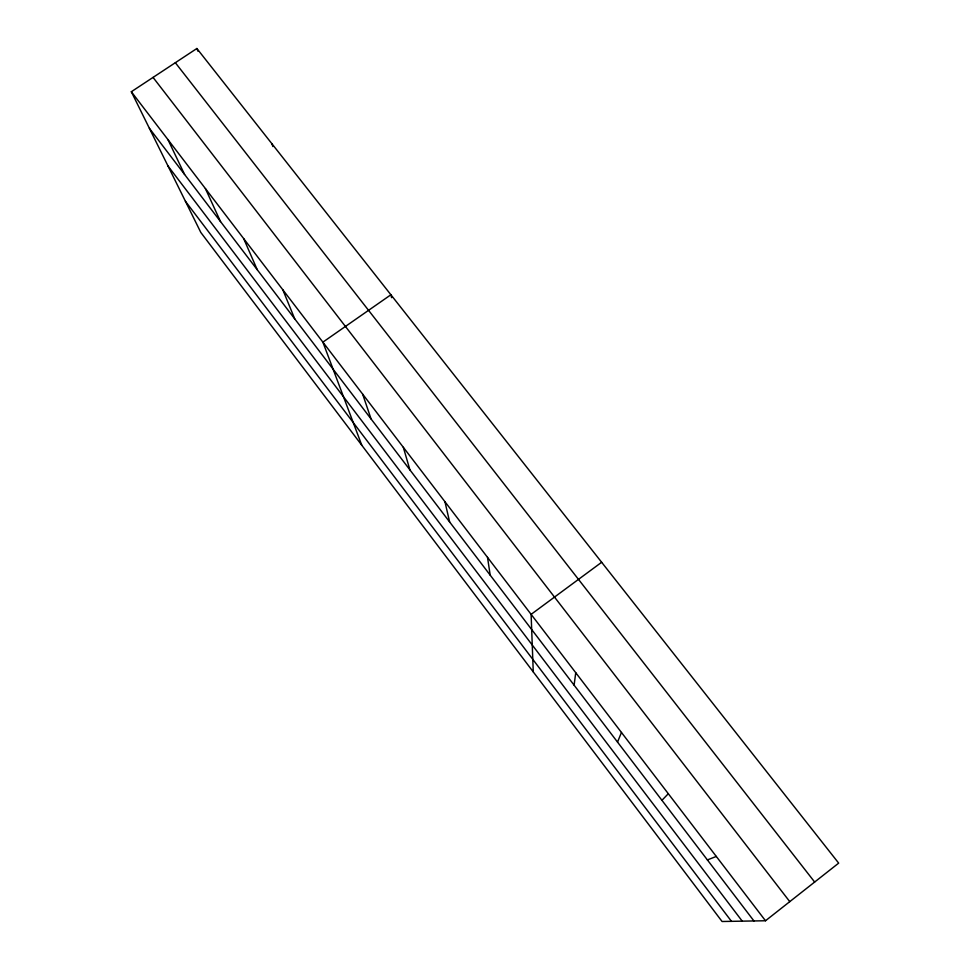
<?xml version="1.0" encoding="UTF-8"?>
<svg xmlns="http://www.w3.org/2000/svg" width="970" height="970" viewBox="0 0 970 970"><rect width="100%" height="100%" fill="white"/><g stroke="black" fill="none" stroke-linecap="round" stroke-linejoin="round"><path stroke-width="1.45" d="M574.107 685.172L575.743 672.707M617.526 742.086L621.467 732.471M661.94 800.323L668.306 793.702M765.5 920.76L838.674 863.13L196.874 48.5L131.326 91.738L200.838 232.485L722.068 921.5L765.5 920.76L131.326 91.738M601.655 562.273L531.111 614.362L533.257 671.907M707.397 859.929L716.296 856.437M175.34 62.71L814.654 882.045M153.054 77.406L789.774 901.651M149.392 128.319L753.945 920.954M168.004 166.003L742.244 921.16M185.415 201.263L731.477 921.342M167.956 139.619L184.591 174.467M205.397 188.568L220.529 221.584M243.676 238.608L257.232 269.708M282.828 289.8L294.734 318.887M196.874 48.5L197.953 51.228M361.786 445.242L322.889 342.155L390.898 294.771L391.601 297.669M271.915 143.742L272.885 146.531M362.647 394.135L371.086 418.979M403.326 447.303L409.922 469.904M444.939 501.708L449.619 521.945M487.522 557.374L490.189 575.149"/></g></svg>
